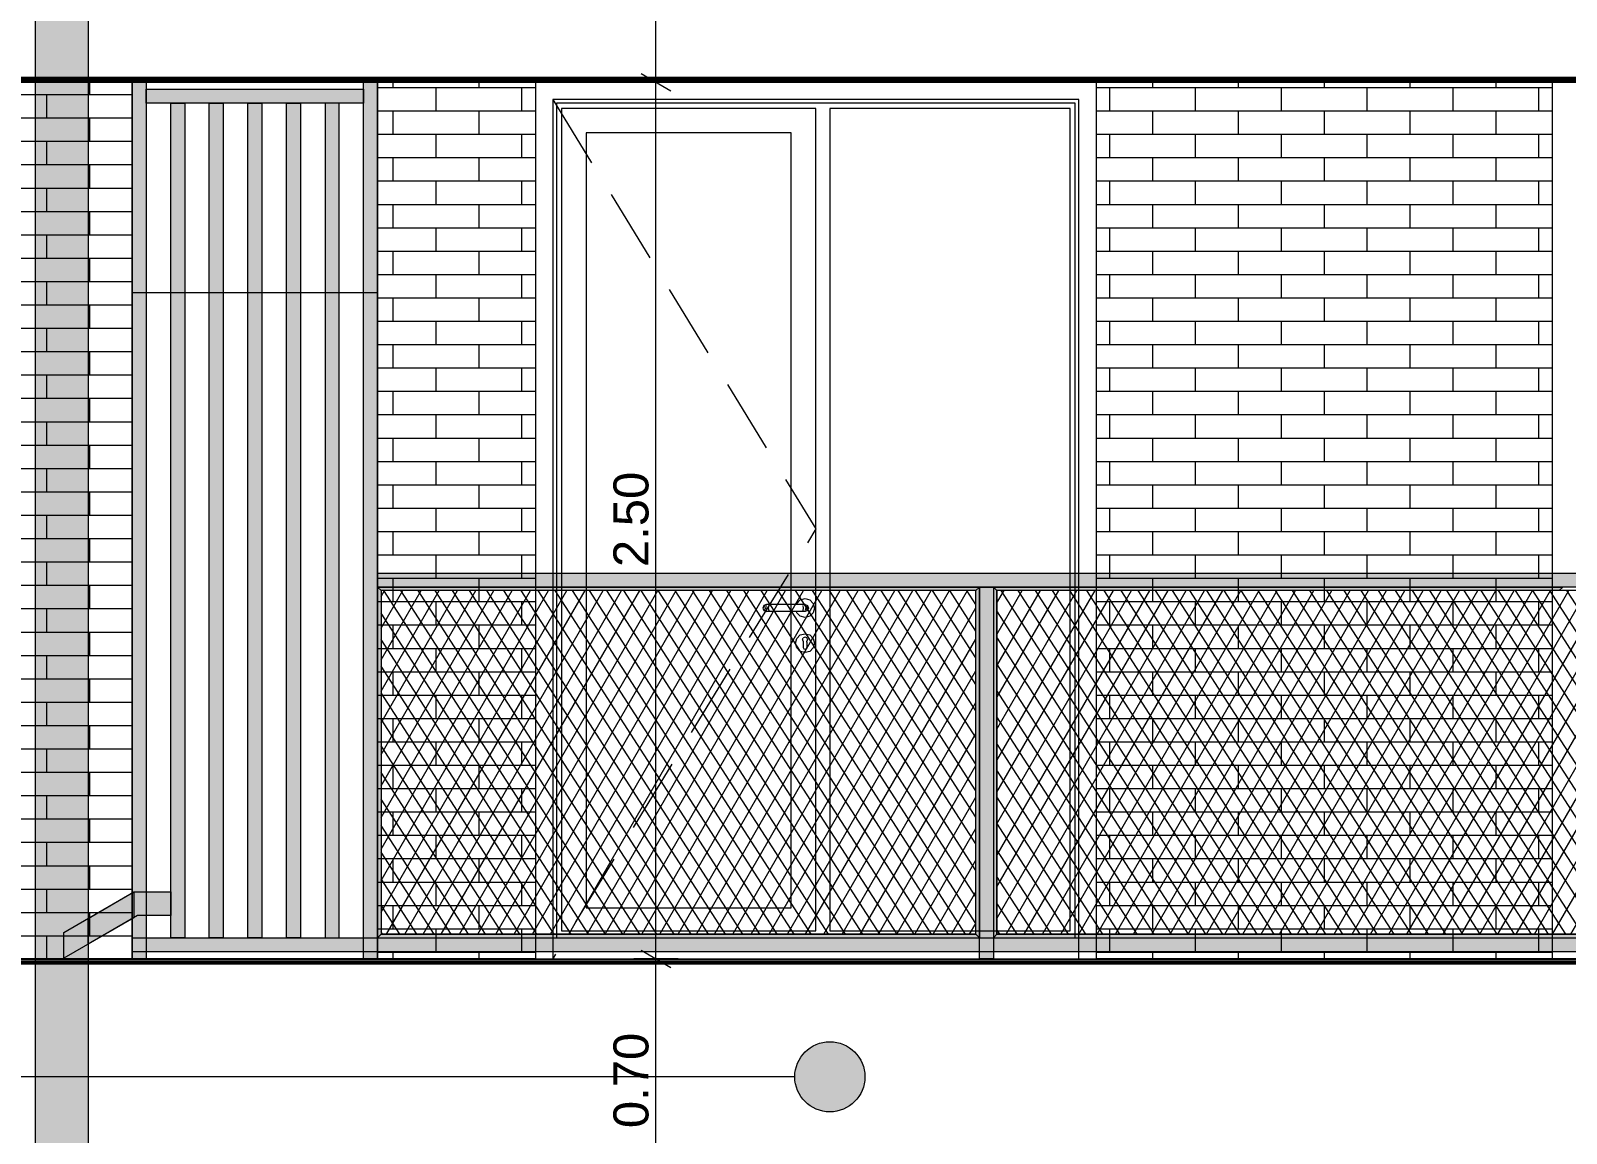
# Model space of a CAD drawing. Header units: millimetres. Extents: x 476571643 to 477489869, y 4620928210 to 4621294454.
# Drawn here: x 477468615 to 477472994, y 4621002732 to 4621005877 of the extents above; entities that cross this region are included whole.
import ezdxf

# ---------------------------------------------------------------- set-up
doc = ezdxf.new("R2010")
doc.units = ezdxf.units.MM
doc.header["$MEASUREMENT"] = 0
doc.linetypes.add('Hidden Line', pattern=[317.5, 211.666667, -105.833333])
for name, color, linetype, lineweight in [('0_Pen_No__250_Pen_No__255', 255, 'Continuous', 0), ('0_Pen_No__250_Pen_No__7', 7, 'Continuous', 0), ('2D Drafting - General_Pen_No__30_Pen_No__9_Pen_No__9_Pen_No__253', 252, 'Continuous', 0), ('2D Drafting - General_Pen_No__30_Pen_No__9_Pen_No__9_Pen_No__7', 7, 'Continuous', 0), ('2D Drafting - General_Pen_No__7_Pen_No__7', 7, 'Continuous', 0), ('New_2D Drafting - General_Pen_No__30_Pen_No__9_Pen_No__9_Pen_No__253', 252, 'Continuous', 0), ('New_2D Drafting - General_Pen_No__30_Pen_No__9_Pen_No__9_Pen_No__255', 255, 'Continuous', 0), ('New_2D Drafting - General_Pen_No__30_Pen_No__9_Pen_No__9_Pen_No__7', 7, 'Continuous', 0), ('New_2D Drafting - General_Pen_No__4', 7, 'Continuous', 0), ('New_2D Drafting - General_Pen_No__7', 7, 'Continuous', 0), ('New_Structural - Bearing_Pen_No__250', 7, 'Continuous', 0), ('Structural - Bearing_Pen_No__250', 7, 'Continuous', 0), ('zoma_Pen_No__142', 142, 'Continuous', 0), ('zoma_Pen_No__5_Pen_No__142', 142, 'Continuous', 0)]:
    doc.layers.add(name, color=color, linetype=linetype, lineweight=lineweight)
doc.layers.add('zoma', color=7, linetype='Continuous')
doc.layers.add('zoma_Pen_No__5', color=7, linetype='Continuous')
doc.styles.add('GENERATED_STYLE_2', font='arial.ttf')
doc.dimstyles.new('GENERATED_STYLE__32', dxfattribs={"dimtxt": 100, "dimasz": 64.421331, "dimexe": 0.18, "dimexo": 3, "dimgap": 0.09, "dimtad": 1, "dimlfac": 0.001, "dimzin": 0, "dimdsep": 46, "dimtxsty": 'GENERATED_STYLE_2', "dimblk": 'ARROWHEAD_2', "dimblk1": 'ARROWHEAD_2', "dimblk2": 'ARROWHEAD_2', "dimcen": 0.09, "dimclrd": 142, "dimclre": 142, "dimclrt": 142, "dimadec": 0, "dimazin": 0, "dimtfac": 1, "dimtdec": 4, "dimtmove": 0, "dimatfit": 3, "dimfxl": 1, "dimtolj": 1, "dimtzin": 0, "dimarcsym": 0})
pattern_1 = [(60, (476844527.15, 4621385791.044), (-38.9711432, 22.5), []), (122.8330945, (476844527.15, 4621385791.044), (36.8060797, 18.75), [])]

# ---------------------------------------------------------------- blocks, each defined once
blk = doc.blocks.new('Line_128', base_point=(477470893.9, 4621002893.4))
at = {"layer": 'zoma_Pen_No__5_Pen_No__142', "linetype": 'Continuous', "lineweight": 0}
blk.add_hatch(color=142, dxfattribs=at).paths.add_polyline_path([(477470793.9, 4621002893.4), (477470801.5, 4621002855.1), (477470823.2, 4621002822.7), (477470855.7, 4621002801), (477470893.9, 4621002793.4), (477470932.2, 4621002801), (477470964.6, 4621002822.7), (477470986.3, 4621002855.1), (477470993.9, 4621002893.4), (477470986.3, 4621002931.7), (477470964.6, 4621002964.1), (477470932.2, 4621002985.8), (477470893.9, 4621002993.4), (477470855.7, 4621002985.8), (477470823.2, 4621002964.1), (477470801.5, 4621002931.7)])
at = {"layer": 'zoma_Pen_No__5_Pen_No__142', "color": 142, "linetype": 'Continuous', "lineweight": 0}
blk.add_line((477470793.9, 4621002893.4), (477460494.8, 4621002893.4), dxfattribs=at)
blk.add_circle((477470893.9, 4621002893.4), 100, dxfattribs=at)
blk = doc.blocks.new('*D2159', base_point=(476844527.1, 4621385791))
at = {"layer": 'zoma_Pen_No__142', "color": 142, "linetype": 'Continuous', "lineweight": 0, "transparency": 16777216}
for p, q in [((477470355.6, 4621003254.5), (477470440.4, 4621003205.5)), ((477470461.6, 4621003230), (477470334.4, 4621003230)), ((477470398, 4621002530), (477470398, 4621003230)), ((477470355.6, 4621002554.5), (477470440.4, 4621002505.5)), ((477470461.6, 4621002530), (477470334.4, 4621002530))]:
    blk.add_line(p, q, dxfattribs=at)
at = {"layer": 'zoma_Pen_No__142', "color": 142, "lineweight": 0, "transparency": 16777216, "insert": (477470378, 4621002747), "char_height": 100, "attachment_point": 7, "rotation": 90, "style": 'GENERATED_STYLE_2'}
blk.add_mtext('\\A1;{\\pql;\\fArial CYR|b0|i0|c204|p34;0.70}', dxfattribs=at)
blk = doc.blocks.new('ARROWHEAD_2')
at = {"color": 0, "linetype": 'Continuous', "lineweight": 0}
for p, q in [((0, 0), (-1, 0)), ((-0.378, -0.655), (0.378, 0.655))]:
    blk.add_line(p, q, dxfattribs=at)
blk = doc.blocks.new('*D2160', base_point=(476844527.1, 4621385791))
at = {"layer": 'zoma_Pen_No__142', "color": 142, "linetype": 'Continuous', "lineweight": 0, "transparency": 16777216}
for p, q in [((477470355.6, 4621005754.5), (477470440.4, 4621005705.5)), ((477470461.6, 4621005730), (477470334.4, 4621005730)), ((477470398, 4621003230), (477470398, 4621005730)), ((477470355.6, 4621003254.5), (477470440.4, 4621003205.5)), ((477470461.6, 4621003230), (477470334.4, 4621003230))]:
    blk.add_line(p, q, dxfattribs=at)
at = {"layer": 'zoma_Pen_No__142', "color": 142, "lineweight": 0, "transparency": 16777216, "insert": (477470378, 4621004347), "char_height": 100, "attachment_point": 7, "rotation": 90, "style": 'GENERATED_STYLE_2'}
blk.add_mtext('\\A1;{\\pql;\\fArial CYR|b0|i0|c204|p34;2.50}', dxfattribs=at)
blk = doc.blocks.new('*D2161', base_point=(476844527.1, 4621385791))
at = {"layer": 'zoma_Pen_No__142', "color": 142, "linetype": 'Continuous', "lineweight": 0, "transparency": 16777216}
for p, q in [((477470355.6, 4621006454.5), (477470440.4, 4621006405.5)), ((477470461.6, 4621006430), (477470334.4, 4621006430)), ((477470398, 4621005730), (477470398, 4621006430)), ((477470355.6, 4621005754.5), (477470440.4, 4621005705.5)), ((477470461.6, 4621005730), (477470334.4, 4621005730))]:
    blk.add_line(p, q, dxfattribs=at)
at = {"layer": 'zoma_Pen_No__142', "color": 142, "lineweight": 0, "transparency": 16777216, "insert": (477470378, 4621005947), "char_height": 100, "attachment_point": 7, "rotation": 90, "style": 'GENERATED_STYLE_2'}
blk.add_mtext('\\A1;{\\pql;\\fArial CYR|b0|i0|c204|p34;0.70}', dxfattribs=at)
blk = doc.blocks.new('*D2171', base_point=(476844527.1, 4621385791))
at = {"layer": 'zoma_Pen_No__142', "color": 142, "linetype": 'Continuous', "lineweight": 0, "transparency": 16777216}
for p, q in [((477478168.2, 4621003254.5), (477478253, 4621003205.5)), ((477478274.2, 4621003230), (477478147, 4621003230)), ((477478210.6, 4621002530), (477478210.6, 4621003230)), ((477478168.2, 4621002554.5), (477478253, 4621002505.5)), ((477478274.2, 4621002530), (477478147, 4621002530))]:
    blk.add_line(p, q, dxfattribs=at)
at = {"layer": 'zoma_Pen_No__142', "color": 142, "lineweight": 0, "transparency": 16777216, "insert": (477478190.6, 4621002747), "char_height": 100, "attachment_point": 7, "rotation": 90, "style": 'GENERATED_STYLE_2'}
blk.add_mtext('\\A1;{\\pql;\\fArial CYR|b0|i0|c204|p34;0.70}', dxfattribs=at)
blk = doc.blocks.new('*D2172', base_point=(476844527.1, 4621385791))
at = {"layer": 'zoma_Pen_No__142', "color": 142, "linetype": 'Continuous', "lineweight": 0, "transparency": 16777216}
for p, q in [((477478168.2, 4621005754.5), (477478253, 4621005705.5)), ((477478274.2, 4621005730), (477478147, 4621005730)), ((477478210.6, 4621003230), (477478210.6, 4621005730)), ((477478168.2, 4621003254.5), (477478253, 4621003205.5)), ((477478274.2, 4621003230), (477478147, 4621003230))]:
    blk.add_line(p, q, dxfattribs=at)
at = {"layer": 'zoma_Pen_No__142', "color": 142, "lineweight": 0, "transparency": 16777216, "insert": (477478190.6, 4621004347), "char_height": 100, "attachment_point": 7, "rotation": 90, "style": 'GENERATED_STYLE_2'}
blk.add_mtext('\\A1;{\\pql;\\fArial CYR|b0|i0|c204|p34;2.50}', dxfattribs=at)
blk = doc.blocks.new('*D2173', base_point=(476844527.1, 4621385791))
at = {"layer": 'zoma_Pen_No__142', "color": 142, "linetype": 'Continuous', "lineweight": 0, "transparency": 16777216}
for p, q in [((477478168.2, 4621006454.5), (477478253, 4621006405.5)), ((477478274.2, 4621006430), (477478147, 4621006430)), ((477478210.6, 4621005730), (477478210.6, 4621006430)), ((477478168.2, 4621005754.5), (477478253, 4621005705.5)), ((477478274.2, 4621005730), (477478147, 4621005730))]:
    blk.add_line(p, q, dxfattribs=at)
at = {"layer": 'zoma_Pen_No__142', "color": 142, "lineweight": 0, "transparency": 16777216, "insert": (477478190.6, 4621005947), "char_height": 100, "attachment_point": 7, "rotation": 90, "style": 'GENERATED_STYLE_2'}
blk.add_mtext('\\A1;{\\pql;\\fArial CYR|b0|i0|c204|p34;0.70}', dxfattribs=at)
blk = doc.blocks.new('*D2182', base_point=(476844527.1, 4621385791))
at = {"layer": 'zoma_Pen_No__142', "color": 142, "linetype": 'Continuous', "lineweight": 0, "transparency": 16777216}
for p, q in [((477480860.4, 4621003254.5), (477480945.2, 4621003205.5)), ((477480966.4, 4621003230), (477480839.2, 4621003230)), ((477480902.8, 4621002530), (477480902.8, 4621003230)), ((477480860.4, 4621002554.5), (477480945.2, 4621002505.5)), ((477480966.4, 4621002530), (477480839.2, 4621002530))]:
    blk.add_line(p, q, dxfattribs=at)
at = {"layer": 'zoma_Pen_No__142', "color": 142, "lineweight": 0, "transparency": 16777216, "insert": (477480882.8, 4621002747), "char_height": 100, "attachment_point": 7, "rotation": 90, "style": 'GENERATED_STYLE_2'}
blk.add_mtext('\\A1;{\\pql;\\fArial CYR|b0|i0|c204|p34;0.70}', dxfattribs=at)
blk = doc.blocks.new('*D2183', base_point=(476844527.1, 4621385791))
at = {"layer": 'zoma_Pen_No__142', "color": 142, "linetype": 'Continuous', "lineweight": 0, "transparency": 16777216}
for p, q in [((477480860.4, 4621005754.5), (477480945.2, 4621005705.5)), ((477480966.4, 4621005730), (477480839.2, 4621005730)), ((477480902.8, 4621003230), (477480902.8, 4621005730)), ((477480860.4, 4621003254.5), (477480945.2, 4621003205.5)), ((477480966.4, 4621003230), (477480839.2, 4621003230))]:
    blk.add_line(p, q, dxfattribs=at)
at = {"layer": 'zoma_Pen_No__142', "color": 142, "lineweight": 0, "transparency": 16777216, "insert": (477480882.8, 4621004347), "char_height": 100, "attachment_point": 7, "rotation": 90, "style": 'GENERATED_STYLE_2'}
blk.add_mtext('\\A1;{\\pql;\\fArial CYR|b0|i0|c204|p34;2.50}', dxfattribs=at)
blk = doc.blocks.new('*D2184', base_point=(476844527.1, 4621385791))
at = {"layer": 'zoma_Pen_No__142', "color": 142, "linetype": 'Continuous', "lineweight": 0, "transparency": 16777216}
for p, q in [((477480860.4, 4621006454.5), (477480945.2, 4621006405.5)), ((477480966.4, 4621006430), (477480839.2, 4621006430)), ((477480902.8, 4621005730), (477480902.8, 4621006430)), ((477480860.4, 4621005754.5), (477480945.2, 4621005705.5)), ((477480966.4, 4621005730), (477480839.2, 4621005730))]:
    blk.add_line(p, q, dxfattribs=at)
at = {"layer": 'zoma_Pen_No__142', "color": 142, "lineweight": 0, "transparency": 16777216, "insert": (477480882.8, 4621005947), "char_height": 100, "attachment_point": 7, "rotation": 90, "style": 'GENERATED_STYLE_2'}
blk.add_mtext('\\A1;{\\pql;\\fArial CYR|b0|i0|c204|p34;0.70}', dxfattribs=at)

msp = doc.modelspace()

# ---------------------------------------------------------------- hatches: boundary and pattern name
at = {"layer": '0_Pen_No__250_Pen_No__255', "linetype": 'Continuous', "lineweight": 0, "true_color": 0x3f3f3f}
for points in [[(477468708.701, 4621003231.301), (477468708.701, 4621003304.804), (477468908.91, 4621003420.514), (477468908.91, 4621003347.01)], [(477468778.702, 4621003271.757), (477468778.702, 4621003345.261), (477468908.91, 4621003420.514), (477469014.035, 4621003420.514), (477469014.035, 4621003353.12), (477468919.481, 4621003353.12)]]:
    msp.add_hatch(color=250, dxfattribs=at).paths.add_polyline_path(points)
at = {"layer": '2D Drafting - General_Pen_No__30_Pen_No__9_Pen_No__9_Pen_No__253', "linetype": 'Continuous', "lineweight": 0}
h = msp.add_hatch(dxfattribs=at)
h.set_pattern_fill('BRICK___RUNNING_BOND', color=252, style=0, pattern_type=2)
h.set_pattern_definition([(180, (477424474.43, 4620999563.556), (0, 66.64), []), (90, (477424474.43, 4620999563.56), (244.8, 0), [66.64, -66.64]), (90, (477424352.03, 4620999630.2), (244.8, 0), [66.64, -66.64])])
h.paths.add_polyline_path([(477468504.11, 4621003229.992), (477468504.11, 4621005729.993), (477468904.237, 4621005729.993), (477468904.237, 4621003229.992)])
at = {"layer": 'New_2D Drafting - General_Pen_No__30_Pen_No__9_Pen_No__9_Pen_No__253', "linetype": 'Continuous', "lineweight": 0}
h = msp.add_hatch(dxfattribs=at)
h.set_pattern_fill('BRICK___RUNNING_BOND', color=252, style=0, pattern_type=2)
h.set_pattern_definition([(0, (477469403.65, 4621004514.985), (0, 66.64), []), (90, (477469403.65, 4621004514.98), (-244.8, 0), [66.64, -66.64]), (90, (477469526.05, 4621004581.62), (-244.8, 0), [66.64, -66.64])])
h.paths.add_polyline_path([(477469604.045, 4621005729.992), (477470053.914, 4621005729.992), (477470053.914, 4621003229.992), (477469604.045, 4621003229.992)])
h = msp.add_hatch(dxfattribs=at)
h.set_pattern_fill('BRICK___RUNNING_BOND', color=252, style=0, pattern_type=2)
h.set_pattern_definition([(0, (477472304.18, 4621004514.985), (0, 66.64), []), (90, (477472304.18, 4621004514.98), (-244.8, 0), [66.64, -66.64]), (90, (477472426.58, 4621004581.62), (-244.8, 0), [66.64, -66.64])])
h.paths.add_polyline_path([(477471653.914, 4621005729.992), (477472954.442, 4621005729.992), (477472954.442, 4621003229.992), (477471653.914, 4621003229.992)])
at = {"layer": 'New_2D Drafting - General_Pen_No__30_Pen_No__9_Pen_No__9_Pen_No__255', "linetype": 'Continuous', "lineweight": 0}
for points in [[(477468628.702, 4620994529.951), (477468628.702, 4621009330.016), (477468778.702, 4621009330.016), (477468778.702, 4620994529.951)], [(477468904.035, 4621005729.991), (477468944.035, 4621005729.991), (477468944.035, 4621003229.992), (477468904.035, 4621003229.992)], [(477469564.045, 4621005710.041), (477469564.045, 4621005669.954), (477468944.035, 4621005669.954), (477468944.035, 4621005710.041)], [(477469564.045, 4621005730.041), (477469604.045, 4621005730.041), (477469604.045, 4621003229.992), (477469564.045, 4621003229.992)], [(477469014.035, 4621005669.954), (477469054.035, 4621005669.954), (477469054.035, 4621003289.978), (477469014.035, 4621003289.978)], [(477469124.035, 4621005669.954), (477469164.035, 4621005669.954), (477469164.035, 4621003289.978), (477469124.035, 4621003289.978)], [(477469234.035, 4621005669.954), (477469274.035, 4621005669.954), (477469274.035, 4621003289.978), (477469234.035, 4621003289.978)], [(477469344.035, 4621005669.954), (477469384.035, 4621005669.954), (477469384.035, 4621003289.978), (477469344.035, 4621003289.978)], [(477469454.045, 4621005669.954), (477469454.045, 4621003289.978), (477469494.045, 4621003289.978), (477469494.045, 4621005669.954)], [(477474813.652, 4621004329.979), (477474813.652, 4621004289.979), (477469604.045, 4621004289.979), (477469604.045, 4621004329.979)], [(477469614.131, 4621004279.979), (477469604.045, 4621004289.979), (477471320.426, 4621004289.979), (477471310.426, 4621004279.979)], [(477469604.045, 4621004289.979), (477469614.131, 4621004279.979), (477469614.131, 4621003299.952), (477469604.045, 4621003289.978)], [(477471320.452, 4621003289.978), (477471310.452, 4621003299.978), (477471310.452, 4621004280.005), (477471320.452, 4621004290.005)], [(477471360.452, 4621003229.952), (477471320.452, 4621003229.952), (477471320.452, 4621004289.979), (477471360.452, 4621004289.979)], [(477471360.452, 4621003289.952), (477471370.452, 4621003299.952), (477471370.452, 4621004279.979), (477471360.452, 4621004289.979)], [(477471370.452, 4621004279.979), (477471360.452, 4621004289.979), (477472984.019, 4621004289.979), (477472974.019, 4621004279.979)], [(477469614.132, 4621003299.953), (477469604.045, 4621003289.978), (477471320.426, 4621003289.978), (477471310.419, 4621003299.985)], [(477471370.452, 4621003299.978), (477471360.452, 4621003289.978), (477473057.052, 4621003289.978), (477473047.052, 4621003299.978)], [(477475403.963, 4621003289.978), (477475403.963, 4621003249.978), (477468903.962, 4621003249.978), (477468903.962, 4621003289.978)]]:
    msp.add_hatch(color=255, dxfattribs=at).paths.add_polyline_path(points)
at = {"layer": 'New_2D Drafting - General_Pen_No__7', "linetype": 'Continuous', "lineweight": 0}
h = msp.add_hatch(dxfattribs=at)
h.set_pattern_fill('BATT_INSULATION', style=0, pattern_type=2)
h.set_pattern_definition(pattern_1)
h.paths.add_polyline_path([(477471310.452, 4621004279.979), (477469614.131, 4621004279.979), (477469614.131, 4621003299.952), (477471310.452, 4621003299.952)])
h = msp.add_hatch(dxfattribs=at)
h.set_pattern_fill('BATT_INSULATION', style=0, pattern_type=2)
h.set_pattern_definition(pattern_1)
h.paths.add_polyline_path([(477473047.052, 4621004279.979), (477471370.452, 4621004279.979), (477471370.452, 4621003299.978), (477473047.052, 4621003299.978)])

# ---------------------------------------------------------------- linework, layer by layer
at = {"layer": '0_Pen_No__250_Pen_No__7', "color": 7, "linetype": 'Continuous', "lineweight": 0, "flags": 128}
for points in [[(477468708.701, 4621003231.301), (477468708.701, 4621003304.804), (477468908.91, 4621003420.514), (477468908.91, 4621003347.01)], [(477468778.702, 4621003271.757), (477468778.702, 4621003345.261), (477468908.91, 4621003420.514), (477469014.035, 4621003420.514), (477469014.035, 4621003353.12), (477468919.481, 4621003353.12)]]:
    msp.add_lwpolyline(points, close=True, dxfattribs=at)
at = {"layer": '2D Drafting - General_Pen_No__30_Pen_No__9_Pen_No__9_Pen_No__7', "color": 7, "linetype": 'Continuous', "lineweight": 0, "flags": 128}
msp.add_lwpolyline([(477468504.11, 4621003229.992), (477468504.11, 4621005729.993), (477468904.237, 4621005729.993), (477468904.237, 4621003229.992)], close=True, dxfattribs=at)
at = {"layer": '2D Drafting - General_Pen_No__7_Pen_No__7', "color": 7, "linetype": 'Continuous', "lineweight": 0, "flags": 128}
for points in [[(477470058.039, 4621003229.986), (477471653.923, 4621003229.992), (477471653.914, 4621005729.992), (477470053.914, 4621005729.986)], [(477470053.914, 4621005729.986), (477470053.923, 4621003229.986), (477470058.039, 4621003229.986)], [(477474550.352, 4621003229.987), (477472954.469, 4621003229.992), (477472954.478, 4621005729.992), (477474554.478, 4621005729.987)]]:
    msp.add_lwpolyline(points, dxfattribs=at)
for points in [[(477471603.914, 4621005679.991), (477470103.914, 4621005679.986), (477470103.923, 4621003229.987), (477471603.923, 4621003229.993)], [(477471593.914, 4621005669.991), (477470113.914, 4621005669.986), (477470113.922, 4621003289.988), (477471593.922, 4621003289.993)], [(477470853.918, 4621005654.988), (477470128.914, 4621005654.986), (477470128.922, 4621003309.988), (477470853.922, 4621003309.991)], [(477471578.914, 4621005654.991), (477470893.914, 4621005654.988), (477470893.922, 4621003309.991), (477471578.922, 4621003309.993)], [(477470783.914, 4621005584.988), (477470198.914, 4621005584.986), (477470198.922, 4621003374.988), (477470783.922, 4621003374.99)]]:
    msp.add_lwpolyline(points, close=True, dxfattribs=at)
at = {"layer": '2D Drafting - General_Pen_No__7_Pen_No__7', "color": 7, "linetype": 'Hidden Line', "lineweight": 0, "flags": 128}
msp.add_lwpolyline([(477470103.914, 4621005679.986), (477470853.918, 4621004455.865), (477470104.699, 4621003231.271)], dxfattribs=at)
at = {"layer": 'New_2D Drafting - General_Pen_No__30_Pen_No__9_Pen_No__9_Pen_No__7', "color": 7, "linetype": 'Continuous', "lineweight": 0, "flags": 128}
for points in [[(477468628.702, 4620994529.951), (477468628.702, 4621009330.016), (477468778.702, 4621009330.016), (477468778.702, 4620994529.951)], [(477468904.035, 4621005729.991), (477468944.035, 4621005729.991), (477468944.035, 4621003229.992), (477468904.035, 4621003229.992)], [(477469564.045, 4621005710.041), (477469564.045, 4621005669.954), (477468944.035, 4621005669.954), (477468944.035, 4621005710.041)], [(477469564.045, 4621005730.041), (477469604.045, 4621005730.041), (477469604.045, 4621003229.992), (477469564.045, 4621003229.992)], [(477469604.045, 4621005729.992), (477470053.914, 4621005729.992), (477470053.914, 4621003229.992), (477469604.045, 4621003229.992)], [(477471653.914, 4621005729.992), (477472954.442, 4621005729.992), (477472954.442, 4621003229.992), (477471653.914, 4621003229.992)], [(477469014.035, 4621005669.954), (477469054.035, 4621005669.954), (477469054.035, 4621003289.978), (477469014.035, 4621003289.978)], [(477469124.035, 4621005669.954), (477469164.035, 4621005669.954), (477469164.035, 4621003289.978), (477469124.035, 4621003289.978)], [(477469234.035, 4621005669.954), (477469274.035, 4621005669.954), (477469274.035, 4621003289.978), (477469234.035, 4621003289.978)], [(477469344.035, 4621005669.954), (477469384.035, 4621005669.954), (477469384.035, 4621003289.978), (477469344.035, 4621003289.978)], [(477469454.045, 4621005669.954), (477469454.045, 4621003289.978), (477469494.045, 4621003289.978), (477469494.045, 4621005669.954)], [(477469604.045, 4621003229.985), (477468904.035, 4621003229.985), (477468904.035, 4621005129.627), (477469604.045, 4621005129.627)], [(477474813.652, 4621004329.979), (477474813.652, 4621004289.979), (477469604.045, 4621004289.979), (477469604.045, 4621004329.979)], [(477469614.131, 4621004279.979), (477469604.045, 4621004289.979), (477471320.426, 4621004289.979), (477471310.426, 4621004279.979)], [(477469604.045, 4621004289.979), (477469614.131, 4621004279.979), (477469614.131, 4621003299.952), (477469604.045, 4621003289.978)], [(477471320.452, 4621003289.978), (477471310.452, 4621003299.978), (477471310.452, 4621004280.005), (477471320.452, 4621004290.005)], [(477471360.452, 4621003229.952), (477471320.452, 4621003229.952), (477471320.452, 4621004289.979), (477471360.452, 4621004289.979)], [(477471360.452, 4621003289.952), (477471370.452, 4621003299.952), (477471370.452, 4621004279.979), (477471360.452, 4621004289.979)], [(477471370.452, 4621004279.979), (477471360.452, 4621004289.979), (477472984.019, 4621004289.979), (477472974.019, 4621004279.979)], [(477469614.132, 4621003299.953), (477469604.045, 4621003289.978), (477471320.426, 4621003289.978), (477471310.419, 4621003299.985)], [(477471370.452, 4621003299.978), (477471360.452, 4621003289.978), (477473057.052, 4621003289.978), (477473047.052, 4621003299.978)], [(477475403.963, 4621003289.978), (477475403.963, 4621003249.978), (477468903.962, 4621003249.978), (477468903.962, 4621003289.978)]]:
    msp.add_lwpolyline(points, close=True, dxfattribs=at)
at = {"layer": 'New_2D Drafting - General_Pen_No__4', "color": 7, "linetype": 'Continuous', "lineweight": 0, "flags": 128}
for points in [[(477471310.452, 4621004279.979), (477469614.131, 4621004279.979), (477469614.131, 4621003299.952), (477471310.452, 4621003299.952)], [(477473047.052, 4621004279.979), (477471370.452, 4621004279.979), (477471370.452, 4621003299.978), (477473047.052, 4621003299.978)]]:
    msp.add_lwpolyline(points, close=True, dxfattribs=at)
at = {"layer": 'New_Structural - Bearing_Pen_No__250', "color": 7, "linetype": 'Continuous', "lineweight": 0}
for p, q in [((477470809.529, 4621004253.372), (477470823.029, 4621004256.989)), ((477470823.029, 4621004256.989), (477470836.529, 4621004253.372)), ((477470705.958, 4621004237.06), (477470703.029, 4621004229.989)), ((477470703.029, 4621004229.989), (477470705.958, 4621004222.918)), ((477470707.51, 4621004237.06), (477470704.751, 4621004229.989)), ((477470704.751, 4621004229.989), (477470707.51, 4621004222.918)), ((477470713.029, 4621004239.989), (477470705.958, 4621004237.06)), ((477470705.958, 4621004222.918), (477470713.029, 4621004219.989)), ((477470712.324, 4621004237.06), (477470710.213, 4621004229.989)), ((477470710.213, 4621004229.989), (477470712.324, 4621004222.918)), ((477470714.171, 4621004239.989), (477470713.029, 4621004239.989)), ((477470714.171, 4621004219.989), (477470713.029, 4621004219.989)), ((477470717.422, 4621004239.989), (477470714.171, 4621004239.989)), ((477470717.422, 4621004219.989), (477470714.171, 4621004219.989)), ((477470722.288, 4621004239.989), (477470717.422, 4621004239.989)), ((477470722.289, 4621004219.989), (477470717.422, 4621004219.989)), ((477470719.529, 4621004237.06), (477470718.387, 4621004229.989)), ((477470718.387, 4621004229.989), (477470719.53, 4621004222.918)), ((477470728.029, 4621004239.989), (477470722.288, 4621004239.989)), ((477470728.029, 4621004219.989), (477470722.289, 4621004219.989)), ((477470808.029, 4621004239.989), (477470728.029, 4621004239.989)), ((477470808.029, 4621004219.989), (477470728.029, 4621004219.989)), ((477470798.708, 4621004239.989), (477470799.646, 4621004243.489)), ((477470799.646, 4621004216.489), (477470798.708, 4621004219.989)), ((477470799.646, 4621004243.489), (477470809.529, 4621004253.372)), ((477470809.529, 4621004206.606), (477470799.646, 4621004216.489)), ((477470813.769, 4621004239.989), (477470808.029, 4621004239.989)), ((477470813.769, 4621004219.989), (477470808.029, 4621004219.989)), ((477470818.635, 4621004239.989), (477470813.769, 4621004239.989)), ((477470818.635, 4621004219.989), (477470813.769, 4621004219.989)), ((477470816.528, 4621004237.06), (477470817.671, 4621004229.989)), ((477470817.671, 4621004229.989), (477470816.528, 4621004222.918)), ((477470821.887, 4621004239.989), (477470818.635, 4621004239.989)), ((477470821.887, 4621004219.989), (477470818.635, 4621004219.989)), ((477470823.029, 4621004239.989), (477470821.887, 4621004239.989)), ((477470823.029, 4621004219.989), (477470821.887, 4621004219.989)), ((477470823.029, 4621004239.989), (477470830.1, 4621004237.06)), ((477470830.1, 4621004222.918), (477470823.029, 4621004219.989)), ((477470823.733, 4621004237.06), (477470825.845, 4621004229.989)), ((477470825.845, 4621004229.989), (477470823.733, 4621004222.918)), ((477470828.548, 4621004237.06), (477470831.307, 4621004229.989)), ((477470831.307, 4621004229.989), (477470828.548, 4621004222.918)), ((477470830.1, 4621004237.06), (477470833.029, 4621004229.989)), ((477470833.029, 4621004229.989), (477470830.1, 4621004222.918)), ((477470836.529, 4621004253.372), (477470846.411, 4621004243.489)), ((477470846.411, 4621004216.489), (477470836.529, 4621004206.606)), ((477470846.411, 4621004243.489), (477470850.029, 4621004229.989)), ((477470850.029, 4621004229.989), (477470846.411, 4621004216.489)), ((477470823.029, 4621004202.989), (477470809.529, 4621004206.606)), ((477470836.529, 4621004206.606), (477470823.029, 4621004202.989)), ((477470796.029, 4621004129.989), (477470799.646, 4621004143.489)), ((477470799.646, 4621004116.489), (477470796.029, 4621004129.989)), ((477470799.646, 4621004143.489), (477470809.529, 4621004153.372)), ((477470809.529, 4621004153.372), (477470823.029, 4621004156.989)), ((477470816.309, 4621004141.629), (477470815.561, 4621004139.681)), ((477470815.561, 4621004139.681), (477470818.029, 4621004134.389)), ((477470816.309, 4621004141.629), (477470817.654, 4621004145.133)), ((477470823.029, 4621004147.415), (477470817.654, 4621004145.133)), ((477470818.029, 4621004134.389), (477470818.029, 4621004132.876)), ((477470818.029, 4621004132.876), (477470818.029, 4621004129.989)), ((477470818.029, 4621004129.989), (477470818.029, 4621004127.102)), ((477470818.029, 4621004127.102), (477470818.029, 4621004121.329)), ((477470823.029, 4621004156.989), (477470836.529, 4621004153.372)), ((477470828.404, 4621004145.133), (477470823.029, 4621004147.415)), ((477470828.029, 4621004134.389), (477470830.497, 4621004139.681)), ((477470828.029, 4621004132.876), (477470828.029, 4621004134.389)), ((477470828.029, 4621004132.876), (477470828.029, 4621004129.989)), ((477470828.029, 4621004129.989), (477470828.029, 4621004127.102)), ((477470828.029, 4621004127.102), (477470828.029, 4621004121.329)), ((477470829.749, 4621004141.629), (477470828.404, 4621004145.133)), ((477470829.749, 4621004141.629), (477470830.497, 4621004139.681)), ((477470836.529, 4621004153.372), (477470846.412, 4621004143.489)), ((477470846.412, 4621004143.489), (477470850.029, 4621004129.989)), ((477470850.029, 4621004129.989), (477470846.412, 4621004116.489)), ((477470809.529, 4621004106.606), (477470799.646, 4621004116.489)), ((477470823.029, 4621004102.989), (477470809.529, 4621004106.606)), ((477470818.029, 4621004121.329), (477470818.029, 4621004117.489)), ((477470818.029, 4621004117.489), (477470819.494, 4621004113.954)), ((477470819.494, 4621004113.954), (477470823.029, 4621004112.489)), ((477470823.029, 4621004112.489), (477470826.565, 4621004113.954)), ((477470836.529, 4621004106.606), (477470823.029, 4621004102.989)), ((477470826.565, 4621004113.954), (477470828.029, 4621004117.489)), ((477470828.029, 4621004121.329), (477470828.029, 4621004117.489)), ((477470846.412, 4621004116.489), (477470836.529, 4621004106.606))]:
    msp.add_line(p, q, dxfattribs=at)
at = {"layer": 'Structural - Bearing_Pen_No__250', "color": 7, "linetype": 'Continuous', "lineweight": 0}
for p, q in [((477468504.127, 4621005744.388), (477475804.11, 4621005744.388)), ((477468457.801, 4621005732.488), (477475850.436, 4621005732.488)), ((477468457.801, 4621005729.993), (477475850.436, 4621005729.993)), ((477468462.263, 4621005736.443), (477475845.974, 4621005736.443)), ((477468499.665, 4621005740.433), (477475808.573, 4621005740.433)), ((477468457.801, 4621003229.988), (477475850.436, 4621003229.988)), ((477468457.801, 4621003227.493), (477475850.436, 4621003227.493)), ((477468462.263, 4621003223.537), (477475845.974, 4621003223.537)), ((477468499.665, 4621003219.548), (477475808.573, 4621003219.548)), ((477468504.127, 4621003215.592), (477475804.11, 4621003215.592))]:
    msp.add_line(p, q, dxfattribs=at)

# ---------------------------------------------------------------- block references
at = {"layer": 'zoma_Pen_No__5', "color": 142, "linetype": 'Continuous', "lineweight": 0}
msp.add_blockref('Line_128', (477470893.922, 4621002893.389), dxfattribs=at)

# ---------------------------------------------------------------- dimensions: what is measured, and where the dimension line sits
at = {"layer": 'zoma', "color": 142, "linetype": 'Continuous', "lineweight": 0}
for base, p1, p2, picture, middle in [((477470398.005, 4621006429.993), (477463204.432, 4621005730), (477462483.984, 4621006429.993), '*D2161', (477470328.005, 4621006076.85)), ((477478210.582, 4621006429.993), (477463204.432, 4621005730), (477462483.984, 4621006429.993), '*D2173', (477478140.582, 4621006076.85)), ((477480902.788, 4621006429.993), (477463204.432, 4621005730), (477462483.984, 4621006429.993), '*D2184', (477480832.788, 4621006076.85)), ((477470398.005, 4621005730), (477462293.68, 4621003229.993), (477463204.432, 4621005730), '*D2160', (477470328.005, 4621004476.85)), ((477478210.582, 4621005730), (477462293.68, 4621003229.993), (477463204.432, 4621005730), '*D2172', (477478140.582, 4621004476.85)), ((477480902.788, 4621005730), (477462293.68, 4621003229.993), (477463204.432, 4621005730), '*D2183', (477480832.788, 4621004476.85)), ((477470398.005, 4621003229.993), (477463204.421, 4621002530), (477462293.68, 4621003229.993), '*D2159', (477470328.005, 4621002876.85)), ((477478210.582, 4621003229.993), (477463204.421, 4621002530), (477462293.68, 4621003229.993), '*D2171', (477478140.582, 4621002876.85)), ((477480902.788, 4621003229.993), (477463204.421, 4621002530), (477462293.68, 4621003229.993), '*D2182', (477480832.788, 4621002876.85))]:
    dim = msp.add_linear_dim(base=base, p1=p1, p2=p2, angle=90, dimstyle='GENERATED_STYLE__32', dxfattribs=at)
    dim.commit()
    dim.dimension.update_dxf_attribs({"geometry": picture, "text_midpoint": middle, "dimtype": 160, "text_rotation": 90})

doc.saveas('drawing.dxf')
